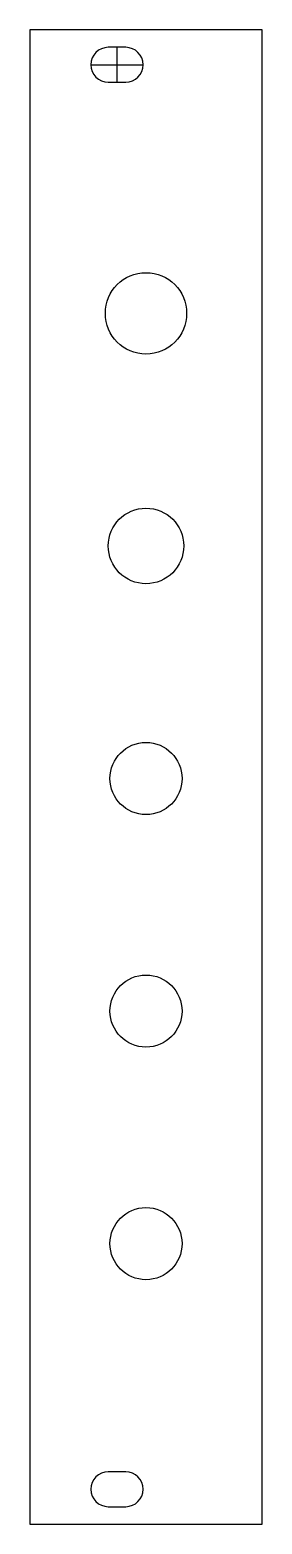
# Model space of a CAD drawing. Extents: x 98 to 118, y 107 to 236.
import ezdxf

# ---------------------------------------------------------------- set-up
doc = ezdxf.new("R2010")
doc.units = 0
doc.header["$MEASUREMENT"] = 0
doc.layers.get('0').update_dxf_attribs({"linetype": 'CONTINUOUS'})

msp = doc.modelspace()

# ---------------------------------------------------------------- linework, layer by layer
for p, q in [((105.88, 234.38), (105.88, 231.38)), ((103.63, 232.88), (108.13, 232.88))]:
    msp.add_line(p, q)
msp.add_lwpolyline([(98.38, 107.38), (118.38, 107.38), (118.38, 235.88), (98.38, 235.88)], close=True)
for points in [[(105.13, 231.38), (106.63, 231.38, 1), (106.63, 234.38), (105.13, 234.38, 1)], [(105.13, 108.88), (106.63, 108.88, 1), (106.63, 111.88), (105.13, 111.88, 1)]]:
    msp.add_lwpolyline(points, format="xyb", close=True)
for centre, radius in [((108.38, 211.5), 3.5), ((108.38, 191.5), 3.25), ((108.38, 171.5), 3.1), ((108.38, 151.5), 3.1), ((108.38, 131.5), 3.1)]:
    msp.add_circle(centre, radius)

doc.saveas('drawing.dxf')
